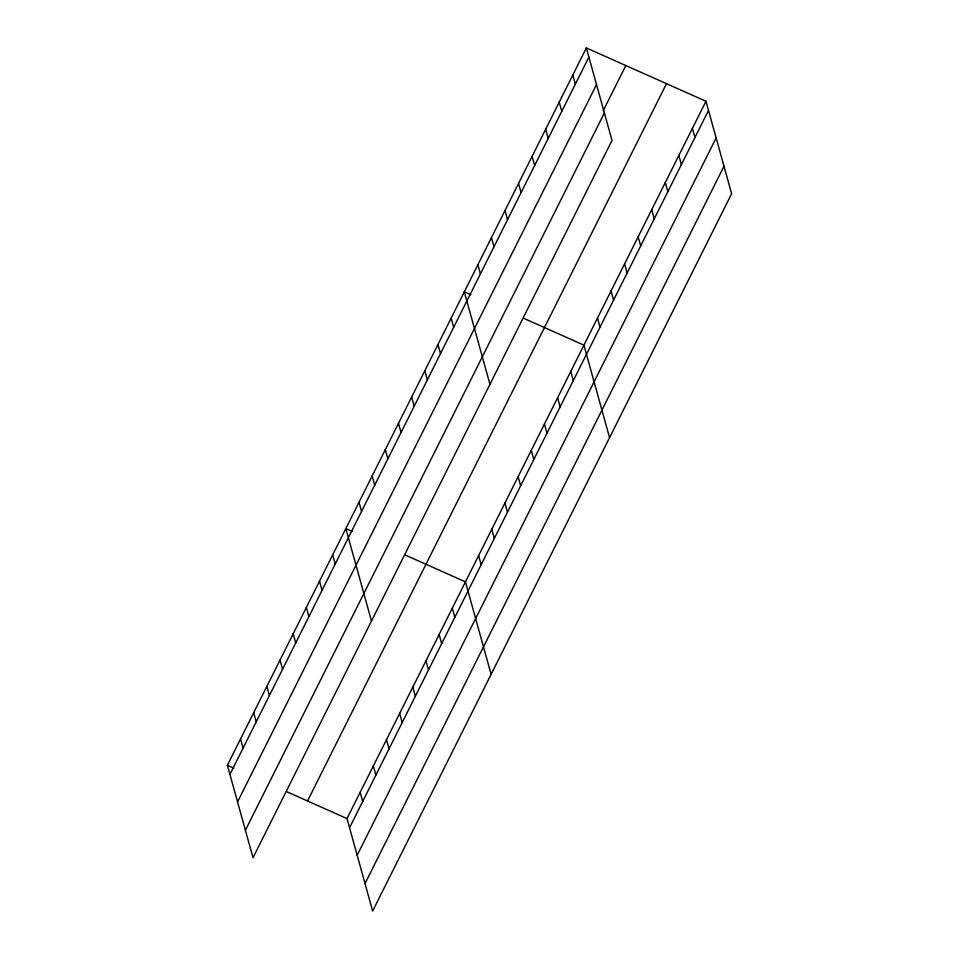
<?xml version="1.0" encoding="UTF-8"?>
<svg xmlns="http://www.w3.org/2000/svg" width="959" height="959" viewBox="0 0 959 959"><rect width="100%" height="100%" fill="white"/><g stroke="black" fill="none" stroke-linecap="round" stroke-linejoin="round"><path stroke-width="1.44" d="M586.357 47.95L611.998 140.422L253.02 857.73L227.379 765.258L586.357 47.95L705.98 101.27L731.621 193.742L372.643 911.05L347.002 818.578L705.98 101.27M229.92 774.428L588.898 57.108M237.544 801.916L596.522 84.608M603.223 110.705L625.831 65.548M245.396 830.242L604.374 112.934M307.527 800.981L666.493 83.673M349.544 827.737L708.509 110.429M357.168 855.236L716.145 137.916M365.019 883.563L723.997 166.243M470.881 294.773L464.3 291.836L489.941 384.307M524.117 318.496L583.923 345.156L609.564 437.628M352.421 531.478L345.839 528.553L371.481 621.024M405.657 555.213L465.463 581.861L491.104 674.333M227.379 765.258L233.96 768.195M287.197 791.918L347.002 818.578M692.41 128.362L694.951 137.533M678.852 155.466L681.393 164.624M665.294 182.558L667.836 191.728M651.724 209.661L654.266 218.82M638.167 236.765L640.708 245.924M572.787 75.054L575.328 84.212M624.609 263.857L627.15 273.015M559.229 102.145L561.77 111.304M611.051 290.961L613.592 300.119M545.671 129.249L548.212 138.408M597.481 318.052L600.022 327.211M532.113 156.341L534.654 165.511M570.761 371.457L573.302 380.615M518.543 183.445L521.085 192.603M557.599 397.757L560.14 406.916M504.985 210.536L507.527 219.707M544.436 424.058L546.978 433.216M491.428 237.64L493.969 246.799M531.274 450.358L533.815 459.517M477.858 264.732L480.399 273.902M518.112 476.659L520.653 485.817M504.949 502.96L507.491 512.118M451.138 318.136L453.679 327.295M491.787 529.26L494.329 538.431M437.975 344.437L440.517 353.595M478.625 555.561L481.166 564.731M424.813 370.737L427.354 379.908M411.651 397.038L414.192 406.208M452.3 608.162L454.842 617.332M398.488 423.339L401.03 432.509M439.138 634.474L441.679 643.633M385.326 449.639L387.868 458.81M425.976 660.775L428.517 669.933M372.164 475.952L374.705 485.11M412.814 687.076L415.355 696.234M359.002 502.252L361.543 511.411M399.651 713.376L402.193 722.535M386.489 739.677L389.03 748.835M332.677 554.853L335.218 564.012M373.327 765.977L375.868 775.136M319.515 581.154L322.056 590.312M360.164 792.278L362.706 801.436M306.353 607.455L308.894 616.613M293.19 633.755L295.732 642.914M280.028 660.056L282.569 669.214M266.866 686.356L269.407 695.515M253.703 712.657L256.245 721.815M240.541 738.957L243.083 748.128"/></g></svg>
